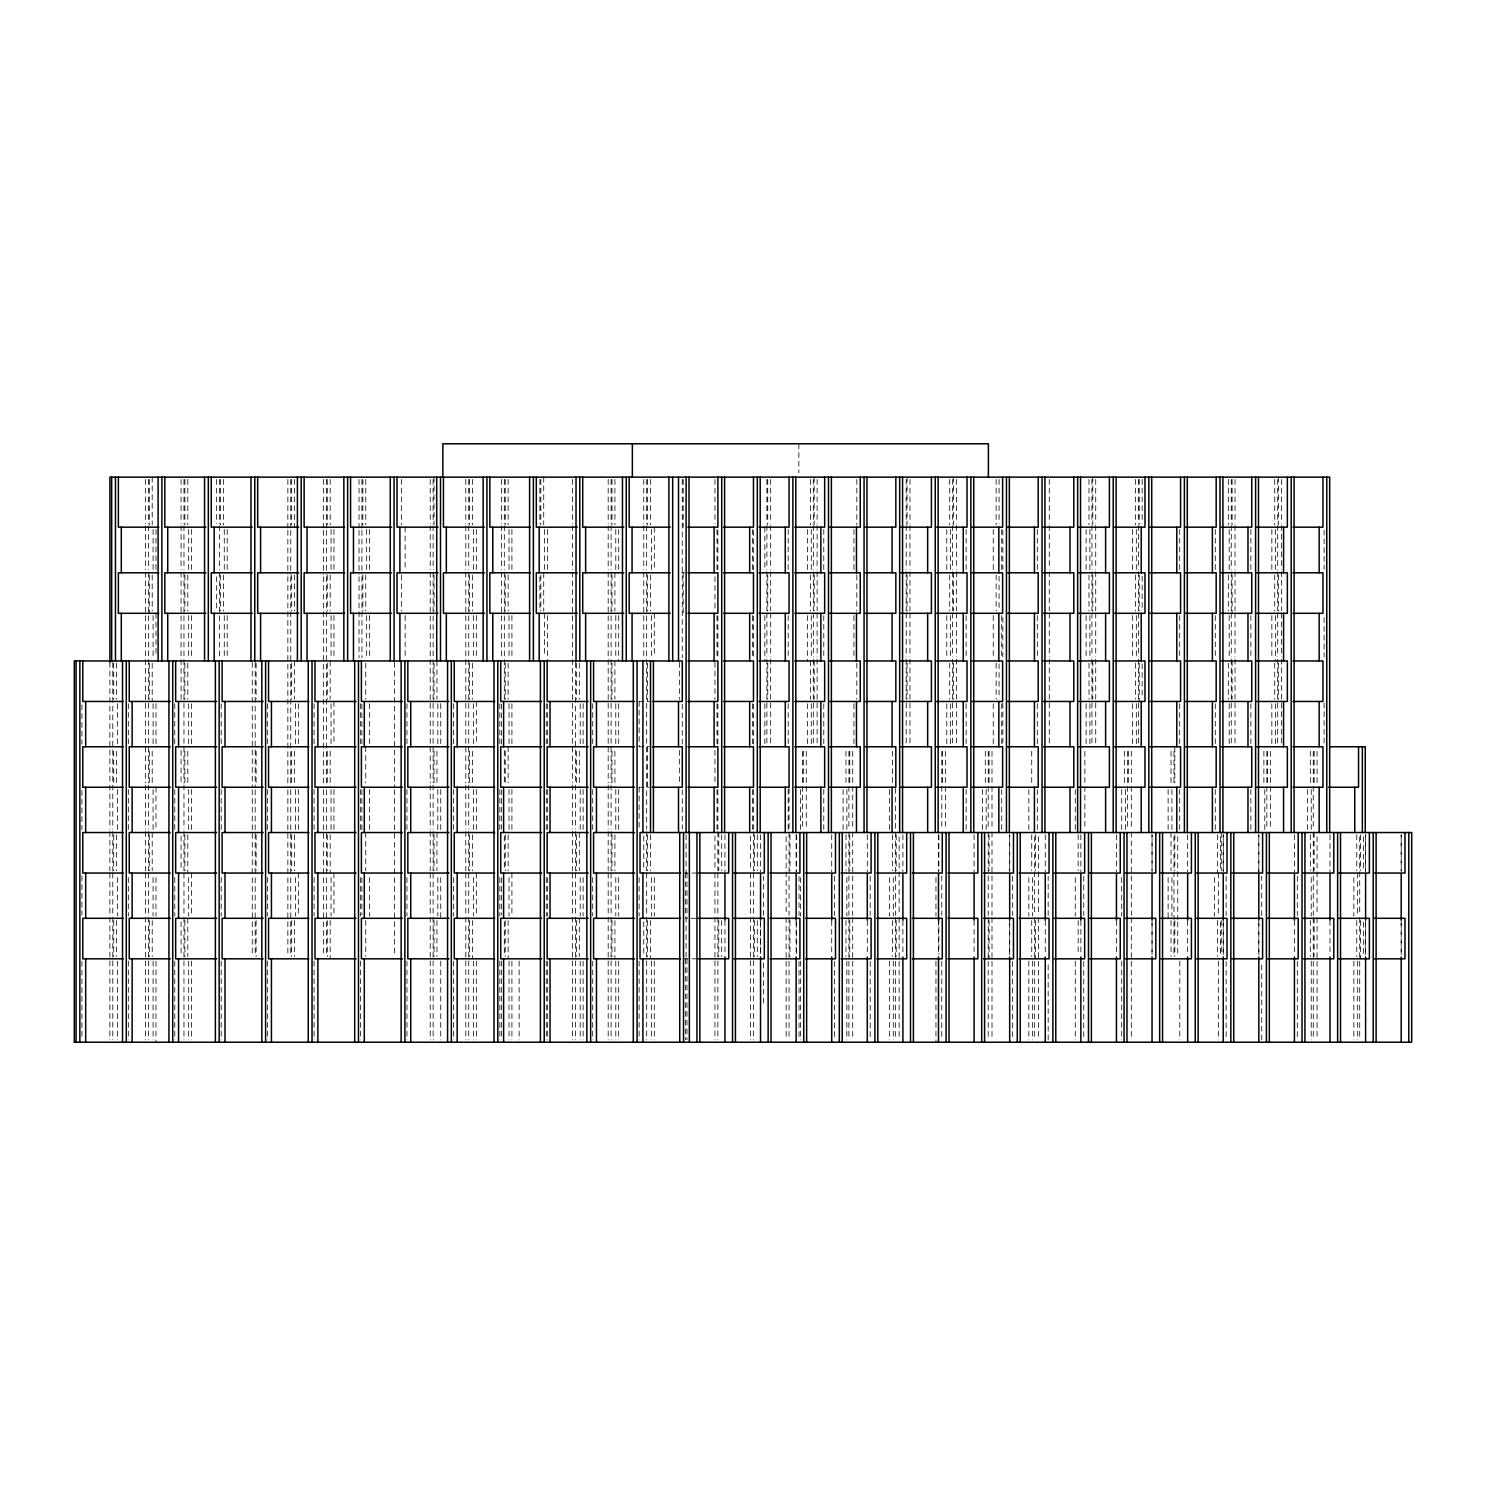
<?xml version="1.0" encoding="UTF-8"?>
<svg xmlns="http://www.w3.org/2000/svg" width="1486" height="1486" viewBox="0 0 1486 1486"><rect width="100%" height="100%" fill="white"/><g stroke="black" fill="none" stroke-linecap="round" stroke-linejoin="round"><path stroke-width="0.75" stroke-dasharray="5 3.75" d="M763.433 1003.05L763.433 961.572M763.433 915.487L763.433 876.313M1009.681 954.662L1009.681 922.397M1009.681 871.706L1009.681 834.835M1048.169 1039.921L1048.169 961.572M1048.169 915.487L1048.169 876.313M1152.04 954.662L1152.04 922.397M1152.04 871.706L1152.04 834.835M1223.238 954.662L1223.238 922.397M1223.238 871.706L1223.238 834.835M1258.828 954.662L1258.828 922.397M1258.828 871.706L1258.828 834.835M1261.725 1039.921L1261.725 961.572M1261.725 915.487L1261.725 876.313M1365.597 954.662L1365.597 922.397M1365.597 871.706L1365.597 834.835M1401.187 954.662L1401.187 922.397M1401.187 871.706L1401.187 834.835M681.405 572.797L685.195 572.797M638.887 701.466L649.586 701.466M638.887 746.752L649.196 746.752M638.887 787.246L649.196 787.246M683.188 873.044L696.024 873.044M696.024 918.311L686.086 918.311L686.086 958.823M683.188 958.823L696.024 958.823M1401.187 834.779L1401.187 870.777M1401.187 920.558L1401.187 954.328M1365.597 834.779L1365.597 870.777M1365.597 920.558L1365.597 954.328M1363.479 836.767L1363.479 871.39M1363.479 922.174L1363.479 954.495M1360.563 834.779L1360.563 870.777M1360.563 920.558L1360.563 958.823M1359.709 836.767L1359.709 915.265M1359.709 917.568L1359.709 1039.903M1357.665 873.044L1357.665 916.045M1357.665 961.145L1357.665 1039.903M1356.774 834.779L1356.774 870.777M1356.774 920.558L1356.774 956.575M1353.876 877.557L1353.876 916.045M1353.876 961.145L1353.876 1039.903M1330.007 834.779L1330.007 871.706M1330.007 920.558L1330.007 954.662M1324.119 530.13L1324.119 569.305M1324.119 617.712L1324.119 656.868M1324.119 702.971L1324.119 744.449M1317.06 751.359L1317.06 783.679M1317.06 836.767L1317.06 915.265M1317.06 917.568L1317.06 1039.903M1314.126 751.247L1314.126 782.75M1314.126 832.531L1314.126 870.777M1314.126 918.311L1314.126 956.575M1313.271 751.359L1313.271 829.838M1313.271 832.16L1313.271 915.265M1313.271 917.568L1313.271 1039.903M1311.228 789.512L1311.228 830.265M1311.228 877.557L1311.228 916.045M1311.228 961.145L1311.228 1039.903M1310.336 751.247L1310.336 782.75M1310.336 834.779L1310.336 870.777M1310.336 920.558L1310.336 956.575M1307.439 789.512L1307.439 830.265M1297.315 876.313L1297.315 915.487M1297.315 961.572L1297.315 1039.921M1294.417 834.779L1294.417 871.706M1294.417 920.558L1294.417 954.662M1281.452 479.439L1281.452 523.221M1281.452 525.524L1281.452 569.305M1281.452 571.608L1281.452 610.783M1281.452 613.086L1281.452 656.868M1281.452 659.19L1281.452 744.449M1278.536 477.136L1278.536 524.911M1278.536 575.045L1278.536 611.062M1278.536 663.22L1278.536 699.219M1277.681 479.439L1277.681 523.221M1277.681 525.524L1277.681 569.305M1277.681 571.608L1277.681 610.783M1277.681 613.086L1277.681 656.868M1277.681 659.19L1277.681 744.449M1275.638 529.462L1275.638 570.513M1275.638 615.575L1275.638 660.954M1275.638 703.732L1275.638 744.486M1274.747 479.421L1274.747 524.911M1274.747 575.045L1274.747 611.062M1274.747 663.22L1274.747 699.219M1271.849 529.462L1271.849 570.513M1271.849 615.575L1271.849 656.422M1271.849 703.732L1271.849 744.486M1270.623 751.359L1270.623 829.838M1267.688 751.247L1267.688 782.75M1266.834 751.359L1266.834 829.838M1264.79 789.512L1264.79 830.265M1263.899 751.247L1263.899 782.75M1258.828 834.779L1258.828 873.044M1258.828 920.558L1258.828 954.328M1250.878 529.462L1250.878 570.513M1250.878 615.575L1250.878 656.422M1250.878 703.732L1250.878 744.486M1250.878 789.512L1250.878 830.265M1235.033 479.439L1235.033 523.221M1235.033 525.524L1235.033 569.305M1235.033 571.608L1235.033 610.783M1235.033 613.086L1235.033 656.868M1235.033 659.19L1235.033 744.449M1232.098 479.421L1232.098 524.911M1232.098 575.045L1232.098 613.309M1232.098 660.954L1232.098 699.219M1231.244 479.439L1231.244 523.221M1231.244 525.524L1231.244 569.305M1231.244 571.608L1231.244 610.783M1231.244 613.086L1231.244 656.868M1231.244 659.19L1231.244 744.449M1229.201 529.462L1229.201 570.513M1229.201 615.575L1229.201 656.422M1229.201 703.732L1229.201 744.486M1228.309 663.22L1228.309 699.219M1228.309 479.421L1228.309 524.911M1228.309 575.045L1228.309 611.062M1226.136 876.313L1226.136 915.487M1226.136 961.572L1226.136 1039.921M1223.238 834.779L1223.238 870.777M1223.238 920.558L1223.238 954.328M1221.251 832.531L1221.251 870.777M1221.251 920.558L1221.251 954.328M1220.396 836.767L1220.396 871.39M1220.396 922.174L1220.396 954.495M1218.353 873.044L1218.353 916.045M1218.353 961.145L1218.353 1039.903M1217.461 834.779L1217.461 873.044M1217.461 920.558L1217.461 956.575M1215.288 529.462L1215.288 570.513M1215.288 615.575L1215.288 656.422M1215.288 703.732L1215.288 744.486M1215.288 789.512L1215.288 830.265M1214.564 877.557L1214.564 916.045M1187.648 834.779L1187.648 871.706M1187.648 920.558L1187.648 954.662M1179.81 961.145L1179.81 1039.903M1179.698 529.462L1179.698 570.513M1179.698 615.575L1179.698 656.422M1179.698 703.732L1179.698 744.486M1179.698 789.512L1179.698 830.265M1177.748 836.637L1177.748 919.63M1177.748 921.933L1177.748 956.52M1174.813 746.752L1174.813 782.75M1174.813 834.779L1174.813 870.777M1174.813 920.558L1174.813 956.575M1173.959 751.359L1173.959 783.624M1173.959 836.637L1173.959 919.63M1173.959 921.933L1173.959 956.52M1171.915 789.512L1171.915 832.531M1171.915 877.557L1171.915 916.045M1171.024 751.247L1171.024 782.75M1171.024 832.531L1171.024 870.777M1171.024 920.558L1171.024 956.575M1168.126 789.512L1168.126 830.265M1168.126 877.557L1168.126 918.311M1152.04 834.779L1152.04 870.777M1152.04 920.558L1152.04 954.328M1142.158 479.439L1142.158 523.221M1142.158 576.234L1142.158 610.783M1142.158 663.796L1142.158 698.346M1139.223 479.421L1139.223 524.911M1139.223 575.045L1139.223 611.062M1139.223 663.22L1139.223 701.466M1138.369 479.439L1138.369 523.221M1138.369 525.524L1138.369 569.305M1138.369 571.608L1138.369 610.783M1138.369 613.086L1138.369 656.868M1138.369 659.19L1138.369 744.449M1136.326 529.462L1136.326 570.513M1136.326 615.575L1136.326 656.422M1136.326 703.732L1136.326 744.486M1135.434 479.421L1135.434 524.911M1135.434 575.045L1135.434 611.062M1135.453 663.22L1135.453 699.219M1132.536 529.462L1132.536 570.513M1132.536 615.575L1132.536 656.422M1132.536 703.732L1132.536 744.486M1131.31 751.359L1131.31 829.838M1131.31 832.16L1131.31 915.265M1131.31 917.568L1131.31 1039.903M1128.376 751.247L1128.376 782.75M1127.521 751.359L1127.521 829.838M1125.478 789.512L1125.478 832.531M1124.605 751.247L1124.605 782.75M1121.707 789.512L1121.707 830.265M1121.707 877.557L1121.707 916.045M1121.707 961.145L1121.707 1039.903M1116.45 834.779L1116.45 871.706M1116.45 920.558L1116.45 954.662M1095.721 479.439L1095.721 523.221M1095.721 525.524L1095.721 569.305M1095.721 571.608L1095.721 610.783M1095.721 613.086L1095.721 656.868M1095.721 659.19L1095.721 744.449M1092.786 477.136L1092.786 524.911M1092.786 575.045L1092.786 611.062M1092.786 660.954L1092.786 699.219M1091.931 479.439L1091.931 523.221M1091.931 525.524L1091.931 569.305M1091.931 571.608L1091.931 610.783M1091.931 613.086L1091.931 656.868M1091.931 659.19L1091.931 744.449M1089.888 529.462L1089.888 570.513M1089.888 615.575L1089.888 656.422M1089.888 703.732L1089.888 746.752M1088.997 479.421L1088.997 524.911M1088.997 575.045L1088.997 611.062M1089.015 663.22L1089.015 699.219M1086.099 529.462L1086.099 570.513M1086.099 615.575L1086.099 656.422M1086.117 703.732L1086.117 744.486M1084.873 751.359L1084.873 829.838M1083.758 876.313L1083.758 915.487M1083.758 961.572L1083.758 1039.921M1080.861 834.779L1080.861 871.706M1080.861 920.558L1080.861 954.662M1078.167 834.779L1078.167 870.777M1078.167 920.558L1078.167 954.328M1075.27 789.512L1075.27 830.265M1075.27 877.557L1075.27 916.045M1075.27 961.145L1075.27 1039.903M1049.283 479.439L1049.283 523.221M1049.283 525.524L1049.283 569.305M1049.283 571.608L1049.283 610.783M1049.283 613.086L1049.283 656.868M1049.283 659.19L1049.283 744.449M1045.271 834.779L1045.271 871.706M1045.271 920.558L1045.271 954.662M1038.435 836.767L1038.435 915.265M1038.435 917.568L1038.435 1039.903M1037.321 529.462L1037.321 570.513M1037.321 615.575L1037.321 656.422M1037.321 703.732L1037.321 744.486M1037.321 789.512L1037.321 830.265M1035.501 834.779L1035.501 870.777M1035.501 920.558L1035.501 958.823M1034.665 836.767L1034.665 915.265M1034.665 917.568L1034.665 1039.903M1032.603 877.557L1032.603 916.045M1032.603 961.145L1032.603 1039.903M1031.73 751.247L1031.73 782.75M1031.73 834.779L1031.73 870.777M1031.73 920.558L1031.73 956.575M1028.832 789.512L1028.832 830.265M1028.832 877.557L1028.832 916.045M1028.832 961.145L1028.832 1039.903M1012.579 876.313L1012.579 915.487M1012.579 961.572L1012.579 1039.921M1009.681 834.779L1009.681 870.777M1009.681 920.558L1009.681 954.328M1002.846 530.13L1002.846 569.305M1002.846 617.712L1002.846 656.868M1002.846 702.971L1002.846 744.449M1001.731 529.462L1001.731 570.513M1001.731 615.575L1001.731 656.422M1001.731 703.732L1001.731 744.486M1001.731 789.512L1001.731 830.265M999.075 479.439L999.075 523.221M999.075 576.234L999.075 610.783M999.075 663.796L999.075 698.346M996.14 479.421L996.14 524.911M996.14 575.045L996.14 611.062M996.14 663.22L996.14 699.219M993.242 529.462L993.242 570.513M993.242 615.575L993.242 656.422M993.242 703.732L993.242 744.486M991.998 751.359L991.998 829.838M991.998 832.16L991.998 915.265M991.998 917.568L991.998 1039.903M989.082 751.247L989.082 782.75M989.082 834.779L989.082 870.777M989.082 920.558L989.082 958.823M988.227 751.359L988.227 829.838M988.227 832.16L988.227 915.265M988.227 917.568L988.227 1039.903M986.184 789.512L986.184 830.265M985.292 751.247L985.292 782.75M982.395 789.512L982.395 830.265M974.092 834.779L974.092 871.706M974.092 920.558L974.092 954.662M966.141 529.462L966.141 570.513M966.141 615.575L966.141 656.422M966.141 703.732L966.141 744.486M966.141 789.512L966.141 830.265M956.408 479.439L956.408 523.221M956.408 525.524L956.408 569.305M956.408 571.608L956.408 610.783M956.408 613.086L956.408 656.868M956.408 659.19L956.408 744.449M953.473 477.136L953.473 524.911M953.473 572.797L953.473 611.062M953.492 663.22L953.492 699.219M952.637 479.439L952.637 523.221M952.637 525.524L952.637 569.305M952.637 571.608L952.637 610.783M952.637 613.086L952.637 656.868M952.637 659.19L952.637 744.449M950.576 529.462L950.576 570.513M950.576 615.575L950.576 656.422M950.594 703.732L950.594 744.486M949.703 479.421L949.703 524.911M949.703 575.045L949.703 611.062M949.703 663.22L949.703 699.219M946.805 529.462L946.805 570.513M946.805 615.575L946.805 656.422M946.805 703.732L946.805 744.486M945.579 751.359L945.579 829.838M942.644 751.247L942.644 782.75M941.79 751.359L941.79 829.838M941.79 876.016L941.79 915.265M941.79 961.423L941.79 1039.903M938.855 834.779L938.855 870.777M938.855 918.311L938.855 954.328M938.502 834.779L938.502 871.706M938.502 920.558L938.502 954.662M935.957 877.557L935.957 916.045M935.957 961.145L935.957 1042.225M909.971 479.439L909.971 523.221M909.971 525.524L909.971 569.305M909.971 571.608L909.971 610.783M909.971 613.086L909.971 656.868M909.971 659.19L909.971 744.449M907.054 477.136L907.054 524.911M907.054 575.045L907.054 611.062M907.054 663.22L907.054 699.219M906.2 479.439L906.2 523.221M906.2 525.524L906.2 569.305M906.2 571.608L906.2 610.783M906.2 613.086L906.2 656.868M906.2 659.19L906.2 744.449M902.894 834.779L902.894 871.706M902.912 920.558L902.894 954.662M899.141 836.767L899.141 915.265M899.141 917.568L899.141 1039.903M896.207 834.779L896.207 870.777M896.207 920.558L896.207 956.575M895.352 788.304L895.352 829.838M895.352 832.16L895.352 915.265M895.352 917.568L895.352 1039.903M893.309 877.557L893.309 916.045M893.309 961.145L893.309 1039.903M892.417 751.247L892.417 782.75M892.417 834.779L892.417 870.777M892.417 920.558L892.417 956.575M889.52 789.512L889.52 830.265M889.52 877.557L889.52 916.045M889.52 961.145L889.52 1039.903M870.202 876.313L870.202 915.487M870.202 961.572L870.202 1039.921M867.304 834.779L867.304 871.706M867.304 920.558L867.304 954.662M856.828 479.421L856.828 524.911M856.828 575.045L856.828 611.062M856.828 663.22L856.828 699.219M853.93 529.462L853.93 570.513M853.93 615.575L853.93 656.422M853.93 703.732L853.93 744.486M852.704 751.359L852.704 829.838M852.704 832.16L852.704 915.265M852.704 917.568L852.704 1039.903M849.769 751.247L849.769 782.75M849.769 834.779L849.769 870.777M849.769 920.558L849.769 956.575M848.915 751.359L848.915 829.838M848.915 832.16L848.915 915.265M848.915 917.568L848.915 1039.903M846.871 789.512L846.871 830.265M846.871 877.557L846.871 916.045M846.871 961.145L846.871 1039.903M845.98 751.247L845.98 782.75M845.98 834.779L845.98 870.777M845.98 920.558L845.98 956.575M843.082 789.512L843.082 832.531M834.612 876.313L834.612 915.487M834.612 961.572L834.612 1039.921M831.714 834.779L831.714 871.706M831.714 920.558L831.714 954.662M823.783 529.462L823.783 570.513M823.783 615.575L823.783 656.422M823.783 703.732L823.783 744.486M823.783 789.512L823.783 830.265M817.114 479.439L817.114 523.221M817.114 525.524L817.114 569.305M817.114 571.608L817.114 610.783M817.114 613.086L817.114 656.868M817.114 659.19L817.114 744.449M814.179 477.136L814.179 524.911M814.179 575.045L814.179 611.062M814.179 660.954L814.179 699.219M813.325 479.439L813.325 523.221M813.325 525.524L813.325 569.305M813.325 571.608L813.325 610.783M813.325 613.086L813.325 656.868M813.325 659.19L813.325 744.449M811.282 529.462L811.282 572.797M811.282 615.575L811.282 656.422M811.282 703.732L811.282 746.752M810.39 479.421L810.39 524.911M810.39 575.045L810.39 611.062M810.39 660.954L810.39 699.219M807.492 529.462L807.492 570.513M807.492 615.575L807.492 660.954M807.492 703.732L807.492 746.752M806.266 751.359L806.266 829.838M803.332 751.247L803.332 782.75M802.477 751.359L802.477 829.838M800.434 789.512L800.434 830.265M800.434 877.557L800.434 916.045M800.434 961.145L800.434 1039.903M799.022 876.313L799.022 915.487M799.022 961.572L799.022 1039.921M798.855 443.775L798.855 472.697M796.645 834.835L796.645 871.706M796.645 922.397L796.645 954.662M796.125 834.779L796.125 871.706M796.125 920.558L796.125 954.662M789.976 834.779L789.976 870.777M789.976 920.558L789.976 956.575M789.047 788.304L789.047 829.838M789.047 832.16L789.047 915.265M789.047 917.568L789.047 1039.903M788.174 529.462L788.174 570.513M788.174 615.575L788.174 656.422M788.174 703.732L788.174 744.486M788.174 789.512L788.174 830.265M786.15 836.767L786.15 915.265M786.15 917.568L786.15 1039.903M770.677 479.439L770.677 523.221M770.677 525.524L770.677 569.305M770.677 571.608L770.677 610.783M770.677 613.086L770.677 656.868M770.677 659.19L770.677 744.449M767.742 479.421L767.742 524.911M767.742 575.045L767.742 611.062M767.742 663.22L767.742 699.219M766.887 479.439L766.887 523.221M766.887 525.524L766.887 569.305M766.887 571.608L766.887 610.783M766.887 613.086L766.887 656.868M766.887 659.19L766.887 744.449M764.844 527.177L764.844 570.513M764.844 615.575L764.844 660.954M764.844 703.732L764.844 744.486M760.535 920.558L760.535 954.328M760.535 834.779L760.535 871.706M760.535 922.397L760.535 954.662M757.284 834.779L757.284 870.777M757.284 920.558L757.284 956.575M754.386 834.779L754.386 870.777M754.386 920.558L754.386 956.575M753.458 530.409L753.458 569.77M753.458 616.096L753.458 657.778M753.458 704.104L753.458 745.786M753.458 789.79L753.458 829.151M753.458 831.473L753.458 870.852M753.458 873.155L753.458 914.837M753.458 917.159L753.458 1039.903M752.585 529.462L752.585 570.513M752.585 615.575L752.585 656.422M752.585 703.732L752.585 744.486M752.585 789.512L752.585 830.265M750.56 836.098L750.56 870.852M750.56 873.155L750.56 914.837M750.56 917.159L750.56 1039.903M724.945 834.779L724.945 871.706M724.945 920.558L724.945 954.662M721.676 834.779L721.676 870.777M721.676 920.558L721.676 956.575M718.778 832.531L718.778 870.777M718.778 920.558L718.778 956.575M717.868 530.409L717.868 569.77M717.868 616.096L717.868 657.778M717.868 704.104L717.868 745.786M717.868 789.79L717.868 829.151M717.868 831.473L717.868 870.852M717.868 873.155L717.868 914.837M717.868 917.159L717.868 1039.903M716.995 529.462L716.995 570.513M716.995 615.575L716.995 656.422M716.995 703.732L716.995 746.752M716.995 789.512L716.995 830.265M714.952 479.458L714.952 523.462M714.952 576.717L714.952 611.47M714.952 662.403L714.952 699.46M714.952 750.411L714.952 782.843M714.952 836.098L714.952 870.852M714.952 873.155L714.952 914.837M714.952 917.159L714.952 1039.903M686.978 873.044L686.978 918.311M686.978 958.823L686.978 1039.903M686.086 834.779L686.086 873.044M685.566 873.044L685.566 918.311M685.566 958.823L685.566 1039.903M683.188 479.421L683.188 527.177M683.188 572.797L683.188 613.309M682.26 479.458L682.26 657.778M682.26 704.104L682.26 745.786M682.26 789.79L682.26 829.151M679.362 662.403L679.362 699.46M679.362 750.411L679.362 782.843M654.286 527.177L654.286 570.513M654.286 613.309L654.286 656.422M654.286 877.557L654.286 916.045M654.286 961.145L654.286 1039.903M651.388 529.462L651.388 570.513M651.388 615.575L651.388 656.422M651.388 877.557L651.388 916.045M651.388 961.145L651.388 1039.903M650.496 479.421L650.496 524.911M650.496 575.045L650.496 611.062M650.496 834.779L650.496 870.777M650.496 920.558L650.496 958.823M647.599 479.421L647.599 524.911M647.599 575.045L647.599 611.062M647.599 663.22L647.599 701.466M647.599 746.752L647.599 787.246M647.599 834.779L647.599 870.777M647.599 920.558L647.599 956.575M646.67 479.458L646.67 523.462M646.67 525.765L646.67 569.77M646.67 572.091L646.67 829.151M646.67 831.473L646.67 870.852M646.67 873.155L646.67 914.837M646.67 917.159L646.67 1039.903M643.772 479.458L643.772 523.462M643.772 525.765L643.772 569.77M643.772 572.091L643.772 657.778M643.772 836.098L643.772 870.852M643.772 921.784L643.772 956.538M639.129 701.466L639.129 746.752M639.129 787.246L639.129 830.265M639.129 877.557L639.129 916.045M639.129 961.145L639.129 1039.903M618.696 529.462L618.696 572.797M618.696 615.575L618.696 660.954M618.696 703.732L618.696 744.486M618.696 789.512L618.696 830.265M618.696 877.557L618.696 916.045M618.696 961.145L618.696 1039.903M615.798 529.462L615.798 570.513M615.798 615.575L615.798 656.422M615.798 703.732L615.798 744.486M615.798 789.512L615.798 830.265M615.798 877.557L615.798 916.045M615.798 961.145L615.798 1039.903M614.907 479.421L614.907 524.911M614.907 572.797L614.907 611.062M614.907 660.954L614.907 699.219M614.907 751.247L614.907 787.246M614.907 834.779L614.907 870.777M614.907 920.558L614.907 958.823M612.009 479.421L612.009 524.911M612.009 575.045L612.009 611.062M612.009 663.22L612.009 699.219M612.009 751.247L612.009 782.75M612.009 834.779L612.009 870.777M612.009 920.558L612.009 956.575M611.08 479.458L611.08 523.462M611.08 525.765L611.08 569.77M611.08 572.091L611.08 782.843M611.08 785.147L611.08 829.151M611.08 831.473L611.08 870.852M611.08 873.155L611.08 914.837M611.08 917.159L611.08 1039.903M608.183 479.458L608.183 523.462M608.183 525.765L608.183 569.77M608.183 572.091L608.183 782.843M608.183 785.147L608.183 829.151M608.183 831.473L608.183 870.852M608.183 873.155L608.183 914.837M608.183 917.159L608.183 1039.903M592.691 703.732L592.691 744.486M592.691 789.512L592.691 830.265M592.691 877.557L592.691 916.045M592.691 961.145L592.691 1039.903M583.106 703.732L583.106 744.486M583.106 789.512L583.106 830.265M583.106 877.557L583.106 916.045M583.106 961.145L583.106 1039.903M580.19 703.732L580.19 744.486M580.19 789.512L580.19 830.265M580.19 877.557L580.19 916.045M580.19 961.145L580.19 1039.903M579.317 663.22L579.317 699.219M579.317 751.247L579.317 787.246M579.317 832.531L579.317 870.777M579.317 918.311L579.317 956.575M576.419 663.22L576.419 699.219M576.419 751.247L576.419 782.75M576.419 834.779L576.419 870.777M576.419 920.558L576.419 956.575M575.491 662.403L575.491 782.843M575.491 785.147L575.491 829.151M575.491 831.473L575.491 870.852M575.491 873.155L575.491 914.837M575.491 917.159L575.491 1039.903M572.593 479.458L572.593 523.462M572.593 525.765L572.593 569.77M572.593 572.091L572.593 782.843M572.593 785.147L572.593 829.151M572.593 831.473L572.593 870.852M572.593 873.155L572.593 914.837M572.593 917.159L572.593 1039.903M547.498 529.462L547.498 570.513M547.498 615.575L547.498 660.954M547.498 703.732L547.498 746.752M547.498 789.512L547.498 830.265M547.498 877.557L547.498 916.045M547.498 961.145L547.498 1039.903M546.254 703.732L546.254 744.486M546.254 789.512L546.254 830.265M546.254 877.557L546.254 916.045M546.254 961.145L546.254 1039.903M544.6 529.462L544.6 570.513M544.6 613.309L544.6 656.422M543.727 477.136L543.727 524.911M543.727 572.797L543.727 611.062M540.83 479.421L540.83 524.911M540.83 575.045L540.83 611.062M539.901 479.458L539.901 523.462M539.901 576.717L539.901 611.47M519.116 961.145L519.116 1039.903M511.908 529.462L511.908 572.797M511.908 615.575L511.908 656.422M511.908 703.732L511.908 744.486M511.908 789.512L511.908 830.265M511.908 873.044L511.908 916.045M511.908 961.145L511.908 1039.903M509.011 529.462L509.011 570.513M509.011 615.575L509.011 656.422M509.011 703.732L509.011 744.486M509.011 789.512L509.011 830.265M509.011 877.557L509.011 916.045M509.011 961.145L509.011 1039.903M508.138 479.421L508.138 524.911M508.138 575.045L508.138 611.062M508.138 663.22L508.138 699.219M508.138 746.752L508.138 782.75M508.138 834.779L508.138 870.777M508.138 920.558L508.138 958.823M505.24 479.421L505.24 524.911M505.24 575.045L505.24 611.062M505.24 663.22L505.24 699.219M505.24 751.247L505.24 782.75M505.24 834.779L505.24 870.777M505.24 920.558L505.24 956.575M504.311 479.458L504.311 523.462M504.311 525.765L504.311 569.77M504.311 572.091L504.311 699.46M504.311 750.411L504.311 782.843M504.311 836.098L504.311 870.852M504.311 921.784L504.311 956.538M501.414 479.458L501.414 523.462M501.414 525.765L501.414 569.77M501.414 572.091L501.414 657.778M501.414 704.104L501.414 745.786M501.414 789.79L501.414 829.151M501.414 877.799L501.414 914.837M501.414 961.163L501.414 1039.903M499.816 703.732L499.816 744.486M499.816 789.512L499.816 830.265M499.816 877.557L499.816 916.045M499.816 961.145L499.816 1039.903M476.319 529.462L476.319 570.513M476.319 615.575L476.319 656.422M476.319 701.466L476.319 744.486M476.319 789.512L476.319 830.265M476.319 873.044L476.319 916.045M476.319 961.145L476.319 1039.903M473.421 529.462L473.421 570.513M473.421 615.575L473.421 656.422M473.421 703.732L473.421 744.486M473.421 789.512L473.421 830.265M473.421 877.557L473.421 916.045M473.421 961.145L473.421 1039.903M472.548 479.421L472.548 524.911M472.548 575.045L472.548 611.062M472.548 663.22L472.548 699.219M472.548 751.247L472.548 787.246M472.548 834.779L472.548 870.777M472.548 920.558L472.548 958.823M469.632 479.421L469.632 524.911M469.632 575.045L469.632 611.062M469.632 663.22L469.632 699.219M469.632 751.247L469.632 782.75M469.632 834.779L469.632 870.777M469.632 920.558L469.632 956.575M468.722 479.458L468.722 523.462M468.722 525.765L468.722 569.77M468.722 572.091L468.722 782.843M468.722 785.147L468.722 829.151M468.722 831.473L468.722 870.852M468.722 873.155L468.722 914.837M468.722 917.159L468.722 1039.903M465.805 479.458L465.805 523.462M465.805 525.765L465.805 569.77M465.805 572.091L465.805 782.843M465.805 785.147L465.805 829.151M465.805 831.473L465.805 870.852M465.805 873.155L465.805 914.837M465.805 917.159L465.805 1039.903M453.397 703.732L453.397 744.486M453.397 789.512L453.397 830.265M453.397 877.557L453.397 916.045M453.397 961.145L453.397 1039.903M440.729 703.732L440.729 744.486M440.729 789.512L440.729 830.265M440.729 877.557L440.729 918.311M440.729 961.145L440.729 1039.903M437.831 703.732L437.831 744.486M437.831 789.512L437.831 830.265M437.831 877.557L437.831 916.045M436.94 660.954L436.94 699.219M436.94 751.247L436.94 782.75M436.94 832.531L436.94 870.777M436.94 920.558L436.94 956.575M434.042 477.136L434.042 524.911M434.042 575.045L434.042 611.062M434.042 663.22L434.042 699.219M434.042 751.247L434.042 782.75M434.042 834.779L434.042 870.777M434.042 920.558L434.042 956.575M433.113 479.458L433.113 523.462M433.113 525.765L433.113 569.77M433.113 572.091L433.113 782.843M433.113 785.147L433.113 829.151M433.113 831.473L433.113 870.852M433.113 873.155L433.113 914.837M433.113 917.159L433.113 1039.903M430.216 479.458L430.216 523.462M430.216 525.765L430.216 569.77M430.216 572.091L430.216 782.843M430.216 785.147L430.216 829.151M430.216 831.473L430.216 870.852M430.216 873.155L430.216 914.837M430.216 917.159L430.216 1039.903M406.96 703.732L406.96 744.486M406.96 789.512L406.96 830.265M406.96 877.557L406.96 916.045M406.96 961.145L406.96 1039.903M405.139 527.177L405.139 570.513M405.139 615.575L405.139 656.422M401.35 479.421L401.35 524.911M401.35 575.045L401.35 611.062M394.626 662.403L394.626 787.45M394.626 789.772L394.626 875.458M394.626 877.762L394.626 919.444M394.626 921.766L394.626 956.501M369.55 529.462L369.55 570.513M369.55 615.575L369.55 656.422M369.55 703.732L369.55 744.486M369.55 789.512L369.55 832.531M369.55 877.557L369.55 916.045M366.652 529.462L366.652 570.513M366.652 615.575L366.652 656.422M365.76 479.421L365.76 524.911M365.76 575.045L365.76 611.062M365.76 663.22L365.76 699.219M365.76 746.752L365.76 782.75M365.76 832.531L365.76 870.777M365.76 920.558L365.76 956.575M362.863 479.421L362.863 524.911M362.863 575.045L362.863 611.062M361.934 479.458L361.934 528.087M361.934 530.409L361.934 574.395M361.934 576.717L361.934 657.778M361.934 704.085L361.934 745.768M361.934 789.772L361.934 831.454M361.934 877.762L361.934 914.819M360.522 703.732L360.522 744.486M360.522 789.512L360.522 830.265M360.522 877.557L360.522 916.045M360.522 961.145L360.522 1039.903M359.036 479.458L359.036 528.087M359.036 530.409L359.036 574.395M359.036 576.717L359.036 657.778M333.96 529.462L333.96 572.797M333.96 615.575L333.96 656.422M333.96 701.466L333.96 744.486M333.96 789.512L333.96 830.265M333.96 873.044L333.96 916.045M331.062 529.462L331.062 570.513M331.062 615.575L331.062 656.422M331.062 703.732L331.062 744.486M331.062 789.512L331.062 830.265M331.062 877.557L331.062 916.045M330.171 479.421L330.171 524.911M330.171 575.045L330.171 611.062M330.171 660.954L330.171 699.219M330.171 751.247L330.171 787.246M330.171 834.779L330.171 873.044M330.171 920.558L330.171 958.823M327.273 479.421L327.273 524.911M327.273 575.045L327.273 611.062M327.273 663.22L327.273 699.219M327.273 751.247L327.273 782.75M327.273 834.779L327.273 870.777M327.273 920.558L327.273 956.575M326.344 479.458L326.344 528.087M326.344 530.409L326.344 574.395M326.344 576.717L326.344 787.45M326.344 789.772L326.344 875.458M326.344 877.762L326.344 919.444M326.344 921.766L326.344 956.501M323.446 479.458L323.446 528.087M323.446 530.409L323.446 574.395M323.446 576.717L323.446 787.45M323.446 789.772L323.446 875.458M323.446 877.762L323.446 919.444M323.446 921.766L323.446 956.501M314.085 703.732L314.085 744.486M314.085 789.512L314.085 830.265M314.085 877.557L314.085 916.045M314.085 961.145L314.085 1039.903M298.352 703.732L298.352 744.486M298.352 789.512L298.352 830.265M298.352 873.044L298.352 916.045M295.454 703.732L295.454 744.486M295.454 789.512L295.454 830.265M295.454 877.557L295.454 916.045M294.581 479.421L294.581 527.177M294.581 575.045L294.581 611.062M294.581 660.954L294.581 699.219M294.581 751.247L294.581 782.75M294.581 834.779L294.581 870.777M294.581 920.558L294.581 956.575M291.683 479.421L291.683 524.911M291.683 575.045L291.683 611.062M291.683 663.22L291.683 699.219M291.683 751.247L291.683 782.75M291.683 834.779L291.683 870.777M291.683 920.558L291.683 956.575M290.754 479.458L290.754 528.087M290.754 530.409L290.754 574.395M290.754 576.717L290.754 787.45M290.754 789.772L290.754 875.458M290.754 877.762L290.754 919.444M290.754 921.766L290.754 956.501M287.857 479.458L287.857 528.087M287.857 530.409L287.857 574.395M287.857 576.717L287.857 787.45M287.857 789.772L287.857 875.458M287.857 877.762L287.857 919.444M287.857 921.766L287.857 956.501M267.647 703.732L267.647 744.486M267.647 789.512L267.647 830.265M267.647 877.557L267.647 916.045M267.647 961.145L267.647 1039.903M256.094 663.22L256.094 699.219M256.094 751.247L256.094 782.75M256.094 834.779L256.094 870.777M256.094 920.558L256.094 956.575M255.165 662.403L255.165 787.45M255.165 789.772L255.165 875.458M255.165 877.762L255.165 919.444M255.165 921.766L255.165 956.501M252.267 662.403L252.267 787.45M252.267 789.772L252.267 875.458M252.267 877.762L252.267 919.444M252.267 921.766L252.267 956.501M227.172 529.462L227.172 570.513M227.172 615.575L227.172 656.422M224.275 529.462L224.275 570.513M224.275 615.575L224.275 656.422M223.402 479.421L223.402 524.911M223.402 575.045L223.402 611.062M221.21 703.732L221.21 744.486M221.21 789.512L221.21 830.265M221.21 877.557L221.21 916.045M221.21 961.145L221.21 1039.903M220.485 479.421L220.485 524.911M220.485 575.045L220.485 611.062M219.575 479.458L219.575 523.462M219.575 525.765L219.575 569.77M219.575 572.091L219.575 657.778M216.677 479.458L216.677 523.462M216.677 576.717L216.677 611.47M191.583 529.462L191.583 570.513M191.583 615.575L191.583 656.422M191.583 703.732L191.583 744.486M191.583 789.512L191.583 830.265M191.583 873.044L191.583 916.045M191.583 961.145L191.583 1039.903M188.685 529.462L188.685 570.513M188.685 615.575L188.685 656.422M188.685 703.732L188.685 744.486M188.685 789.512L188.685 830.265M188.685 877.557L188.685 916.045M188.685 961.145L188.685 1039.903M187.793 479.421L187.793 524.911M187.793 575.045L187.793 611.062M187.793 663.22L187.793 699.219M187.793 751.247L187.793 782.75M187.793 834.779L187.793 873.044M187.793 918.311L187.793 956.575M184.896 479.421L184.896 524.911M184.896 575.045L184.896 611.062M184.896 663.22L184.896 699.219M184.896 751.247L184.896 782.75M184.896 834.779L184.896 870.777M184.896 920.558L184.896 956.575M183.967 479.458L183.967 523.462M183.967 525.765L183.967 569.77M183.967 572.091L183.967 782.843M183.967 785.147L183.967 829.151M183.967 831.473L183.967 870.852M183.967 873.155L183.967 914.837M183.967 917.159L183.967 1039.903M181.069 479.458L181.069 523.462M181.069 525.765L181.069 569.77M181.069 572.091L181.069 699.46M181.069 750.411L181.069 782.843M181.069 836.098L181.069 870.852M181.069 921.784L181.069 956.538M174.772 703.732L174.772 744.486M174.772 789.512L174.772 830.265M174.772 877.557L174.772 916.045M174.772 961.145L174.772 1039.903M155.993 529.462L155.993 572.797M155.993 613.309L155.993 656.422M155.993 703.732L155.993 744.486M155.993 787.246L155.993 830.265M155.993 877.557L155.993 916.045M155.993 961.145L155.993 1042.225M153.095 529.462L153.095 570.513M153.095 615.575L153.095 656.422M153.095 703.732L153.095 744.486M153.095 789.512L153.095 830.265M153.095 877.557L153.095 916.045M153.095 961.145L153.095 1039.903M152.204 477.136L152.204 524.911M152.204 575.045L152.204 611.062M152.204 663.22L152.204 701.466M152.204 751.247L152.204 782.75M152.204 832.531L152.204 870.777M152.204 920.558L152.204 956.575M149.306 479.421L149.306 524.911M149.306 575.045L149.306 613.309M149.306 663.22L149.306 699.219M149.306 751.247L149.306 782.75M149.306 834.779L149.306 870.777M149.306 920.558L149.306 956.575M148.377 479.458L148.377 523.462M148.377 525.765L148.377 569.77M148.377 572.091L148.377 782.843M148.377 785.147L148.377 829.151M148.377 831.473L148.377 870.852M148.377 873.155L148.377 914.837M148.377 917.159L148.377 1039.903M145.479 479.458L145.479 523.462M145.479 525.765L145.479 569.77M145.479 572.091L145.479 782.843M145.479 785.147L145.479 829.151M145.479 831.473L145.479 870.852M145.479 873.155L145.479 914.837M145.479 917.159L145.479 1039.903M128.335 703.732L128.335 744.486M128.335 789.512L128.335 830.265M128.335 877.557L128.335 916.045M128.335 961.145L128.335 1039.903M117.505 703.732L117.505 744.486M117.505 789.512L117.505 832.531M117.505 877.557L117.505 916.045M117.505 961.145L117.505 1039.903M116.614 663.22L116.614 699.219M116.614 751.247L116.614 782.75M116.614 834.779L116.614 870.777M116.614 920.558L116.614 956.575M113.716 663.22L113.716 699.219M113.716 751.247L113.716 782.75M113.716 834.779L113.716 870.777M113.716 920.558L113.716 956.575M112.787 662.403L112.787 782.843M112.787 785.147L112.787 829.151M112.787 831.473L112.787 870.852M112.787 873.155L112.787 914.837M112.787 917.159L112.787 1039.903M109.89 662.403L109.89 782.843M109.89 785.147L109.89 829.151M109.89 831.473L109.89 870.852M109.89 873.155L109.89 914.837M109.89 917.159L109.89 1039.903M81.916 704.866L81.916 744.152M81.916 790.366L81.916 829.634M81.916 875.848L81.916 915.135M81.916 961.349L81.916 1039.903"/><path stroke-width="1.5" d="M1009.681 1042.225L1009.681 956.965M1009.681 920.094L1009.681 874.009M1152.04 1042.225L1152.04 956.965M1152.04 920.094L1152.04 874.009M1223.238 1042.225L1223.238 956.965M1223.238 920.094L1223.238 874.009M1258.828 1042.225L1258.828 956.965M1258.828 920.094L1258.828 874.009M1365.597 1042.225L1365.597 956.965M1365.597 920.094L1365.597 874.009M1401.187 1042.225L1401.187 956.965M1401.187 920.094L1401.187 874.009M158.798 527.177L118.378 527.177L118.378 477.136M205.885 527.177L164.816 527.177L164.816 477.136M252.323 527.177L211.253 527.177L211.253 477.136M298.76 527.177L257.691 527.177L257.691 477.136M344.529 527.177L304.128 527.177L304.128 477.136M391.617 527.177L350.566 527.177L350.566 477.136M438.054 527.177L397.003 527.177L397.003 477.136M484.492 527.177L443.441 527.177L443.441 477.136M530.279 527.177L489.86 527.177L489.86 477.136M577.367 527.177L536.297 527.177L536.297 477.136M623.804 527.177L582.735 527.177L582.735 477.136M670.242 527.177L629.172 527.177L629.172 477.136M687.944 527.177L717.887 527.177L717.887 477.136M723.533 527.177L753.476 527.177L753.476 477.136M759.123 527.177L789.066 527.177L789.066 477.136M794.713 527.177L824.656 527.177L824.656 477.136M829.727 527.177L860.245 527.177L860.245 477.136M865.335 527.177L895.835 527.177L895.835 477.136M900.925 527.177L931.425 527.177L931.425 477.136M936.514 527.177L967.033 527.177L967.033 477.136M972.104 527.177L1002.623 527.177L1002.623 477.136M1007.694 527.177L1038.212 527.177L1038.212 477.136M1043.283 527.177L1073.802 527.177L1073.802 477.136M1078.873 527.177L1109.392 527.177L1109.392 477.136M1114.481 527.177L1144.982 527.177L1144.982 477.136M1150.071 527.177L1180.571 527.177L1180.571 477.136M1185.661 527.177L1216.18 527.177L1216.18 477.136M1221.251 527.177L1251.769 527.177L1251.769 477.136M1256.84 527.177L1287.359 527.177L1287.359 477.136M1293.006 527.177L1322.949 527.177L1322.949 477.136M158.798 572.797L118.378 572.797L118.378 613.309L158.798 613.309M205.885 572.797L164.816 572.797L164.816 613.309L205.885 613.309M252.323 572.797L211.253 572.797L211.253 613.309L252.323 613.309M298.76 572.797L257.691 572.797L257.691 613.309L298.76 613.309M344.529 572.797L304.128 572.797L304.128 613.309L344.529 613.309M391.617 572.797L350.566 572.797L350.566 613.309L391.617 613.309M438.054 572.797L397.003 572.797L397.003 613.309L438.054 613.309M484.492 572.797L443.441 572.797L443.441 613.309L484.492 613.309M530.279 572.797L489.86 572.797L489.86 613.309L530.279 613.309M577.367 572.797L536.297 572.797L536.297 613.309L577.367 613.309M623.804 572.797L582.735 572.797L582.735 613.309L623.804 613.309M670.242 572.797L629.172 572.797L629.172 613.309L670.242 613.309M687.944 572.797L717.887 572.797L717.887 613.309L687.944 613.309M723.533 572.797L753.476 572.797L753.476 613.309L723.533 613.309M759.123 572.797L789.066 572.797L789.066 613.309L759.123 613.309M794.713 572.797L824.656 572.797L824.656 613.309L794.713 613.309M829.727 572.797L860.245 572.797L860.245 613.309L829.727 613.309M865.335 572.797L895.835 572.797L895.835 613.309L865.335 613.309M900.925 572.797L931.425 572.797L931.425 613.309L900.925 613.309M936.514 572.797L967.033 572.797L967.033 613.309L936.514 613.309M972.104 572.797L1002.623 572.797L1002.623 613.309L972.104 613.309M1007.694 572.797L1038.212 572.797L1038.212 613.309L1007.694 613.309M1043.283 572.797L1073.802 572.797L1073.802 613.309L1043.283 613.309M1078.873 572.797L1109.392 572.797L1109.392 613.309L1078.873 613.309M1114.481 572.797L1144.982 572.797L1144.982 613.309L1114.481 613.309M1150.071 572.797L1180.571 572.797L1180.571 613.309L1150.071 613.309M1185.661 572.797L1216.18 572.797L1216.18 613.309L1185.661 613.309M1221.251 572.797L1251.769 572.797L1251.769 613.309L1221.251 613.309M1256.84 572.797L1287.359 572.797L1287.359 613.309L1256.84 613.309M1293.006 572.797L1322.949 572.797L1322.949 613.309L1293.006 613.309M687.944 660.954L717.887 660.954L717.887 701.466L687.944 701.466M723.533 660.954L753.476 660.954L753.476 701.466L723.533 701.466M759.123 660.954L789.066 660.954L789.066 701.466L759.123 701.466M794.713 660.954L824.656 660.954L824.656 701.466L794.713 701.466M829.727 660.954L860.245 660.954L860.245 701.466L829.727 701.466M865.335 660.954L895.835 660.954L895.835 701.466L865.335 701.466M900.925 660.954L931.425 660.954L931.425 701.466L900.925 701.466M936.514 660.954L967.033 660.954L967.033 701.466L936.514 701.466M972.104 660.954L1002.623 660.954L1002.623 701.466L972.104 701.466M1007.694 660.954L1038.212 660.954L1038.212 701.466L1007.694 701.466M1043.283 660.954L1073.802 660.954L1073.802 701.466L1043.283 701.466M1078.873 660.954L1109.392 660.954L1109.392 701.466L1078.873 701.466M1114.481 660.954L1144.982 660.954L1144.982 701.466L1114.481 701.466M1150.071 660.954L1180.571 660.954L1180.571 701.466L1150.071 701.466M1185.661 660.954L1216.18 660.954L1216.18 701.466L1185.661 701.466M1221.251 660.954L1251.769 660.954L1251.769 701.466L1221.251 701.466M1256.84 660.954L1287.359 660.954L1287.359 701.466L1256.84 701.466M1293.006 660.954L1322.949 660.954L1322.949 701.466L1293.006 701.466M123.208 701.466L82.789 701.466L82.789 660.954M170.296 701.466L129.226 701.466L129.226 660.954M216.715 701.466L175.664 701.466L175.664 660.954M263.152 701.466L222.101 701.466L222.101 660.954M308.939 701.466L268.539 701.466L268.539 660.954M356.027 701.466L314.976 701.466L314.976 660.954M402.465 701.466L361.395 701.466L361.395 660.954M448.902 701.466L407.833 701.466L407.833 660.954M494.689 701.466L454.27 701.466L454.27 660.954M541.777 701.466L500.708 701.466L500.708 660.954M588.215 701.466L547.145 701.466L547.145 660.954M634.633 701.466L593.583 701.466L593.583 660.954M652.521 701.466L682.297 701.466L682.297 660.954L74.3 660.954L74.3 1042.225L1411.7 1042.225L1411.7 832.531L640.02 832.531L640.02 873.044L680.421 873.044M123.208 746.752L82.789 746.752L82.789 787.246L123.208 787.246M170.296 746.752L129.226 746.752L129.226 787.246L170.296 787.246M216.715 746.752L175.664 746.752L175.664 787.246L216.715 787.246M263.152 746.752L222.101 746.752L222.101 787.246L263.152 787.246M308.939 746.752L268.539 746.752L268.539 787.246L308.939 787.246M356.027 746.752L314.976 746.752L314.976 787.246L356.027 787.246M402.465 746.752L361.395 746.752L361.395 787.246L402.465 787.246M448.902 746.752L407.833 746.752L407.833 787.246L448.902 787.246M494.689 746.752L454.27 746.752L454.27 787.246L494.689 787.246M541.777 746.752L500.708 746.752L500.708 787.246L541.777 787.246M588.215 746.752L547.145 746.752L547.145 787.246L588.215 787.246M634.633 746.752L593.583 746.752L593.583 787.246L634.633 787.246M652.521 746.752L682.297 746.752L682.297 787.246L652.354 787.246M687.944 746.752L717.887 746.752L717.887 787.246L687.944 787.246M723.533 746.752L753.476 746.752L753.476 787.246L723.533 787.246M759.123 746.752L789.066 746.752L789.066 787.246L759.123 787.246M794.713 746.752L824.656 746.752L824.656 787.246L794.713 787.246M829.727 746.752L860.245 746.752L860.245 787.246L829.727 787.246M865.335 746.752L895.835 746.752L895.835 787.246L865.335 787.246M900.925 746.752L931.425 746.752L931.425 787.246L900.925 787.246M936.514 746.752L967.033 746.752L967.033 787.246L936.514 787.246M972.104 746.752L1002.623 746.752L1002.623 787.246L972.104 787.246M1007.694 746.752L1038.212 746.752L1038.212 787.246L1007.694 787.246M1043.283 746.752L1073.802 746.752L1073.802 787.246L1043.283 787.246M1078.873 746.752L1109.392 746.752L1109.392 787.246L1078.873 787.246M1114.481 746.752L1144.982 746.752L1144.982 787.246L1114.481 787.246M1150.071 746.752L1180.571 746.752L1180.571 787.246L1150.071 787.246M1185.661 746.752L1216.18 746.752L1216.18 787.246L1185.661 787.246M1221.251 746.752L1251.769 746.752L1251.769 787.246L1221.251 787.246M1256.84 746.752L1287.359 746.752L1287.359 787.246L1256.84 787.246M1293.006 746.752L1322.949 746.752L1322.949 787.246L1293.006 787.246M1329.84 746.752L1365.263 746.752L1365.263 832.531M1328.595 787.246L1358.538 787.246L1358.538 746.752M123.208 832.531L82.789 832.531L82.789 873.044L123.208 873.044M170.296 832.531L129.226 832.531L129.226 873.044L170.296 873.044M216.715 832.531L175.664 832.531L175.664 873.044L216.715 873.044M263.152 832.531L222.101 832.531L222.101 873.044L263.152 873.044M308.939 832.531L268.539 832.531L268.539 873.044L308.939 873.044M356.027 832.531L314.976 832.531L314.976 873.044L356.027 873.044M402.465 832.531L361.395 832.531L361.395 873.044L402.465 873.044M448.902 832.531L407.833 832.531L407.833 873.044L448.902 873.044M494.689 832.531L454.27 832.531L454.27 873.044L494.689 873.044M541.777 832.531L500.708 832.531L500.708 873.044L541.777 873.044M588.215 832.531L547.145 832.531L547.145 873.044L588.215 873.044M634.633 832.531L593.583 832.531L593.583 873.044L634.633 873.044M698.216 873.044L728.716 873.044L728.716 832.531M733.805 873.044L764.324 873.044L764.324 832.531M769.971 873.044L799.914 873.044L799.914 832.531M805.561 873.044L835.504 873.044L835.504 832.531M841.15 873.044L871.093 873.044L871.093 832.531M876.74 873.044L906.683 873.044L906.683 832.531M912.348 873.044L942.273 873.044L942.273 832.531M947.938 873.044L977.862 873.044L977.862 832.531M983.528 873.044L1013.471 873.044L1013.471 832.531M1019.117 873.044L1049.06 873.044L1049.06 832.531M1054.131 873.044L1084.65 873.044L1084.65 832.531M1089.721 873.044L1120.24 873.044L1120.24 832.531M1125.311 873.044L1155.829 873.044L1155.829 832.531M1160.919 873.044L1191.419 873.044L1191.419 832.531M1196.509 873.044L1227.009 873.044L1227.009 832.531M1232.098 873.044L1262.598 873.044L1262.598 832.531M1267.688 873.044L1298.207 873.044L1298.207 832.531M1303.278 873.044L1333.796 873.044L1333.796 832.531M1338.867 873.044L1369.386 873.044L1369.386 832.531M1374.457 873.044L1404.976 873.044L1404.976 832.531M123.208 918.311L82.789 918.311L82.789 958.823L123.208 958.823M170.296 918.311L129.226 918.311L129.226 958.823L170.296 958.823M216.715 918.311L175.664 918.311L175.664 958.823L216.715 958.823M263.152 918.311L222.101 918.311L222.101 958.823L263.152 958.823M308.939 918.311L268.539 918.311L268.539 958.823L308.939 958.823M356.027 918.311L314.976 918.311L314.976 958.823L356.027 958.823M402.465 918.311L361.395 918.311L361.395 958.823L402.465 958.823M448.902 918.311L407.833 918.311L407.833 958.823L448.902 958.823M494.689 918.311L454.27 918.311L454.27 958.823L494.689 958.823M541.777 918.311L500.708 918.311L500.708 958.823L541.777 958.823M588.215 918.311L547.145 918.311L547.145 958.823L588.215 958.823M634.633 918.311L593.583 918.311L593.583 958.823L634.633 958.823M680.421 918.311L640.02 918.311L640.02 958.823L680.421 958.823M698.216 918.311L728.716 918.311L728.716 958.823L698.216 958.823M733.805 918.311L764.324 918.311L764.324 958.823L733.805 958.823M769.971 918.311L799.914 918.311L799.914 958.823L769.971 958.823M805.561 918.311L835.504 918.311L835.504 958.823L805.561 958.823M841.15 918.311L871.093 918.311L871.093 958.823L841.15 958.823M876.74 918.311L906.683 918.311L906.683 958.823L876.74 958.823M912.348 918.311L942.273 918.311L942.273 958.823L912.348 958.823M947.938 918.311L977.862 918.311L977.862 958.823L947.938 958.823M983.528 918.311L1013.471 918.311L1013.471 958.823L983.528 958.823M1019.117 918.311L1049.06 918.311L1049.06 958.823L1019.117 958.823M1054.131 918.311L1084.65 918.311L1084.65 958.823L1054.131 958.823M1089.721 918.311L1120.24 918.311L1120.24 958.823L1089.721 958.823M1125.311 918.311L1155.829 918.311L1155.829 958.823L1125.311 958.823M1160.919 918.311L1191.419 918.311L1191.419 958.823L1160.919 958.823M1196.509 918.311L1227.009 918.311L1227.009 958.823L1196.509 958.823M1232.098 918.311L1262.598 918.311L1262.598 958.823L1232.098 958.823M1267.688 918.311L1298.207 918.311L1298.207 958.823L1267.688 958.823M1303.278 918.311L1333.796 918.311L1333.796 958.823L1303.278 958.823M1338.867 918.311L1369.386 918.311L1369.386 958.823L1338.867 958.823M1374.457 918.311L1404.976 918.311L1404.976 958.823L1374.457 958.823M1408.802 832.531L1408.802 1042.225M1376.11 832.531L1376.11 1042.225M1373.213 832.531L1373.213 1042.225M1362.365 746.752L1362.365 832.531M1354.749 787.246L1354.749 832.531M1340.521 832.531L1340.521 1042.225M1337.623 832.531L1337.623 1042.225M1330.007 874.009L1330.007 920.094M1330.007 956.965L1330.007 1042.225M1329.673 832.531L1329.673 477.136L109.89 477.136L109.89 662.403M1326.775 477.136L1326.775 832.531M1319.159 527.177L1319.159 572.797M1319.159 613.309L1319.159 660.954M1319.159 701.466L1319.159 746.752M1319.159 787.246L1319.159 832.531M1304.931 832.531L1304.931 1042.225M1302.033 832.531L1302.033 1042.225M1294.417 874.009L1294.417 920.094M1294.417 956.965L1294.417 1042.225M1294.083 477.136L1294.083 832.531M1291.185 477.136L1291.185 832.531M1283.57 527.177L1283.57 572.797M1283.57 613.309L1283.57 660.954M1283.57 701.466L1283.57 746.752M1283.57 787.246L1283.57 832.531M1269.323 832.531L1269.323 1042.225M1266.425 832.531L1266.425 1042.225M1258.493 477.136L1258.493 832.531M1255.596 477.136L1255.596 832.531M1247.98 527.177L1247.98 572.797M1247.98 613.309L1247.98 660.954M1247.98 701.466L1247.98 746.752M1247.98 787.246L1247.98 832.531M1233.733 832.531L1233.733 1042.225M1230.835 832.531L1230.835 1042.225M1222.904 477.136L1222.904 832.531M1219.987 477.136L1219.987 832.531M1212.39 527.177L1212.39 572.797M1212.39 613.309L1212.39 660.954M1212.39 701.466L1212.39 746.752M1212.39 787.246L1212.39 832.531M1198.143 832.531L1198.143 1042.225M1195.246 832.531L1195.246 1042.225M1187.648 874.009L1187.648 920.094M1187.648 956.965L1187.648 1042.225M1187.295 477.136L1187.295 832.531M1184.398 477.136L1184.398 832.531M1176.801 527.177L1176.801 572.797M1176.801 613.309L1176.801 660.954M1176.801 701.466L1176.801 746.752M1176.801 787.246L1176.801 832.531M1162.554 832.531L1162.554 1042.225M1159.656 832.531L1159.656 1042.225M1151.706 477.136L1151.706 832.531M1148.808 477.136L1148.808 832.531M1141.211 527.177L1141.211 572.797M1141.211 613.309L1141.211 660.954M1141.211 701.466L1141.211 746.752M1141.211 787.246L1141.211 832.531M1126.964 832.531L1126.964 1042.225M1124.066 832.531L1124.066 1042.225M1116.45 874.009L1116.45 920.094M1116.45 956.965L1116.45 1042.225M1116.116 477.136L1116.116 832.531M1113.218 477.136L1113.218 832.531M1105.621 527.177L1105.621 572.797M1105.621 613.309L1105.621 660.954M1105.621 701.466L1105.621 746.752M1105.621 787.246L1105.621 832.531M1091.374 832.531L1091.374 1042.225M1088.476 832.531L1088.476 1042.225M1080.861 874.009L1080.861 920.094M1080.861 956.965L1080.861 1042.225M1080.526 477.136L1080.526 832.531M1077.629 477.136L1077.629 832.531M1070.013 527.177L1070.013 572.797M1070.013 613.309L1070.013 660.954M1070.013 701.466L1070.013 746.752M1070.013 787.246L1070.013 832.531M1055.784 832.531L1055.784 1042.225M1052.887 832.531L1052.887 1042.225M1045.271 874.009L1045.271 920.094M1045.271 956.965L1045.271 1042.225M1044.937 477.136L1044.937 832.531M1042.039 477.136L1042.039 832.531M1034.423 527.177L1034.423 572.797M1034.423 613.309L1034.423 660.954M1034.423 701.466L1034.423 746.752M1034.423 787.246L1034.423 832.531M1020.195 832.531L1020.195 1042.225M1017.278 832.531L1017.278 1042.225M1009.347 477.136L1009.347 832.531M1006.449 477.136L1006.449 832.531M998.833 527.177L998.833 572.797M998.833 613.309L998.833 660.954M998.833 701.466L998.833 746.752M998.833 787.246L998.833 832.531M988.394 477.136L988.394 443.775L442.828 443.775L442.828 477.136M984.586 832.531L984.586 1042.225M981.689 832.531L981.689 1042.225M974.092 874.009L974.092 920.094M974.092 956.965L974.092 1042.225M973.757 477.136L973.757 832.531M970.86 477.136L970.86 832.531M963.244 527.177L963.244 572.797M963.244 613.309L963.244 660.954M963.244 701.466L963.244 746.752M963.244 787.246L963.244 832.531M948.997 832.531L948.997 1042.225M946.099 832.531L946.099 1042.225M938.502 874.009L938.502 920.094M938.502 956.965L938.502 1042.225M938.149 477.136L938.149 832.531M935.251 477.136L935.251 832.531M927.654 527.177L927.654 572.797M927.654 613.309L927.654 660.954M927.654 701.466L927.654 746.752M927.654 787.246L927.654 832.531M913.407 832.531L913.407 1042.225M910.509 832.531L910.509 1042.225M902.894 874.009L902.894 920.094M902.894 956.965L902.894 1042.225M902.559 477.136L902.559 832.531M899.662 477.136L899.662 832.531M892.064 527.177L892.064 572.797M892.064 613.309L892.064 660.954M892.064 701.466L892.064 746.752M892.064 787.246L892.064 832.531M877.817 832.531L877.817 1042.225M874.92 832.531L874.92 1042.225M867.304 874.009L867.304 920.094M867.304 956.965L867.304 1042.225M866.97 477.136L866.97 832.531M864.072 477.136L864.072 832.531M856.475 527.177L856.475 572.797M856.475 613.309L856.475 660.954M856.475 701.466L856.475 746.752M856.475 787.246L856.475 832.531M842.228 832.531L842.228 1042.225M839.33 832.531L839.33 1042.225M831.714 874.009L831.714 920.094M831.714 956.965L831.714 1042.225M831.38 477.136L831.38 832.531M828.482 477.136L828.482 832.531M820.866 527.177L820.866 572.797M820.866 613.309L820.866 660.954M820.866 701.466L820.866 746.752M820.866 787.246L820.866 832.531M806.638 832.531L806.638 1042.225M803.74 832.531L803.74 1042.225M796.125 874.009L796.125 920.094M796.125 956.965L796.125 1042.225M795.79 477.136L795.79 832.531M792.892 477.136L792.892 832.531M785.277 527.177L785.277 572.797M785.277 613.309L785.277 660.954M785.277 701.466L785.277 746.752M785.277 787.246L785.277 832.531M771.048 832.531L771.048 1042.225M768.132 832.531L768.132 1042.225M760.535 874.009L760.535 920.094M760.535 956.965L760.535 1042.225M760.2 477.136L760.2 832.531M757.303 477.136L757.303 832.531M749.687 527.177L749.687 572.797M749.687 613.309L749.687 660.954M749.687 701.466L749.687 746.752M749.687 787.246L749.687 832.531M735.44 832.531L735.44 1042.225M732.542 832.531L732.542 1042.225M724.945 874.009L724.945 920.094M724.945 956.965L724.945 1042.225M724.611 477.136L724.611 832.531M721.713 477.136L721.713 832.531M714.097 527.177L714.097 572.797M714.097 613.309L714.097 660.954M714.097 701.466L714.097 746.752M714.097 787.246L714.097 832.531M699.85 832.531L699.85 1042.225M696.953 832.531L696.953 1042.225M689.355 832.531L689.355 1042.225M689.021 477.136L689.021 832.531M686.105 477.136L686.105 832.531M683.523 832.531L683.523 1042.225M679.734 832.531L679.734 1042.225M678.508 477.136L678.508 660.954M678.508 701.466L678.508 746.752M678.508 787.246L678.508 832.531M672.675 477.136L672.675 660.954M668.904 477.136L668.904 660.954M653.413 660.954L653.413 832.531M650.515 660.954L650.515 832.531M642.918 660.954L642.918 832.531M642.918 873.044L642.918 918.311M642.918 958.823L642.918 1042.225M637.085 660.954L637.085 1042.225M633.296 660.954L633.296 1042.225M632.367 443.775L632.367 477.136M632.07 527.177L632.07 572.797M632.07 613.309L632.07 660.954M626.238 477.136L626.238 660.954M622.467 477.136L622.467 660.954M596.48 701.466L596.48 746.752M596.48 787.246L596.48 832.531M596.48 873.044L596.48 918.311M596.48 958.823L596.48 1042.225M590.648 660.954L590.648 1042.225M586.859 660.954L586.859 1042.225M585.633 527.177L585.633 572.797M585.633 613.309L585.633 660.954M579.8 477.136L579.8 660.954M576.029 477.136L576.029 660.954M550.043 701.466L550.043 746.752M550.043 787.246L550.043 832.531M550.043 873.044L550.043 918.311M550.043 958.823L550.043 1042.225M544.21 660.954L544.21 1042.225M540.421 660.954L540.421 1042.225M539.195 527.177L539.195 572.797M539.195 613.309L539.195 660.954M533.381 477.136L533.381 660.954M529.592 477.136L529.592 660.954M503.605 701.466L503.605 746.752M503.605 787.246L503.605 832.531M503.605 873.044L503.605 918.311M503.605 958.823L503.605 1042.225M497.773 660.954L497.773 1042.225M494.002 660.954L494.002 1042.225M492.776 527.177L492.776 572.797M492.776 613.309L492.776 660.954M486.944 477.136L486.944 660.954M483.154 477.136L483.154 660.954M457.168 701.466L457.168 746.752M457.168 787.246L457.168 832.531M457.168 873.044L457.168 918.311M457.168 958.823L457.168 1042.225M451.335 660.954L451.335 1042.225M447.565 660.954L447.565 1042.225M446.339 527.177L446.339 572.797M446.339 613.309L446.339 660.954M440.506 477.136L440.506 660.954M436.717 477.136L436.717 660.954M410.73 701.466L410.73 746.752M410.73 787.246L410.73 832.531M410.73 873.044L410.73 918.311M410.73 958.823L410.73 1042.225M404.898 660.954L404.898 1042.225M401.127 660.954L401.127 1042.225M399.901 527.177L399.901 572.797M399.901 613.309L399.901 660.954M394.069 477.136L394.069 660.954M390.279 477.136L390.279 660.954M364.293 701.466L364.293 746.752M364.293 787.246L364.293 832.531M364.293 873.044L364.293 918.311M364.293 958.823L364.293 1042.225M358.479 660.954L358.479 1042.225M354.69 660.954L354.69 1042.225M353.464 527.177L353.464 572.797M353.464 613.309L353.464 660.954M347.631 477.136L347.631 660.954M343.842 477.136L343.842 660.954M317.874 701.466L317.874 746.752M317.874 787.246L317.874 832.531M317.874 873.044L317.874 918.311M317.874 958.823L317.874 1042.225M312.041 660.954L312.041 1042.225M308.252 660.954L308.252 1042.225M307.026 527.177L307.026 572.797M307.026 613.309L307.026 660.954M301.194 477.136L301.194 660.954M297.404 477.136L297.404 660.954M271.436 701.466L271.436 746.752M271.436 787.246L271.436 832.531M271.436 873.044L271.436 918.311M271.436 958.823L271.436 1042.225M265.604 660.954L265.604 1042.225M261.815 660.954L261.815 1042.225M260.589 527.177L260.589 572.797M260.589 613.309L260.589 660.954M254.756 477.136L254.756 660.954M250.985 477.136L250.985 660.954M224.999 701.466L224.999 746.752M224.999 787.246L224.999 832.531M224.999 873.044L224.999 918.311M224.999 958.823L224.999 1042.225M219.166 660.954L219.166 1042.225M215.377 660.954L215.377 1042.225M214.151 527.177L214.151 572.797M214.151 613.309L214.151 660.954M208.319 477.136L208.319 660.954M204.548 477.136L204.548 660.954M178.561 701.466L178.561 746.752M178.561 787.246L178.561 832.531M178.561 873.044L178.561 918.311M178.561 958.823L178.561 1042.225M172.729 660.954L172.729 1042.225M168.94 660.954L168.94 1042.225M167.714 527.177L167.714 572.797M167.714 613.309L167.714 660.954M161.881 477.136L161.881 660.954M158.11 477.136L158.11 660.954M132.124 701.466L132.124 746.752M132.124 787.246L132.124 832.531M132.124 873.044L132.124 918.311M132.124 958.823L132.124 1042.225M126.291 660.954L126.291 1042.225M122.521 660.954L122.521 1042.225M121.295 527.177L121.295 572.797M121.295 613.309L121.295 660.954M115.462 477.136L115.462 660.954M111.673 477.136L111.673 660.954M85.686 701.466L85.686 746.752M85.686 787.246L85.686 832.531M85.686 873.044L85.686 918.311M85.686 958.823L85.686 1042.225M79.854 660.954L79.854 1042.225M76.083 660.954L76.083 1042.225"/></g></svg>
